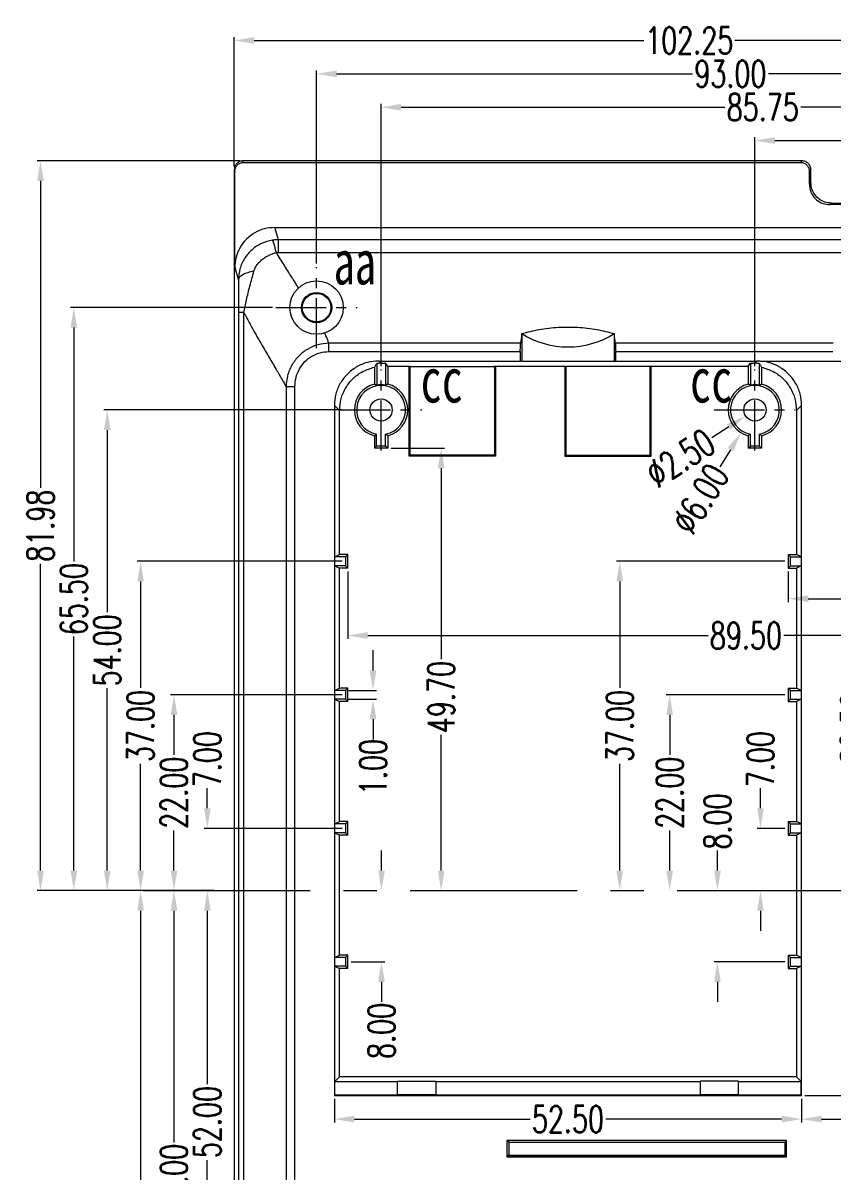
# Model space of a CAD drawing. Header units: millimetres. Extents: x 8061 to 9633, y -505 to -163.
# Drawn here: x 8505.2 to 8596.1, y -356.9 to -227.9 of the extents above; entities that cross this region are included whole.
import ezdxf

# ---------------------------------------------------------------- set-up
doc = ezdxf.new("R2010")
doc.units = ezdxf.units.MM
doc.linetypes.add('CENTER', pattern=[0.6, 0.375, -0.075, 0.075, -0.075])
doc.layers.get('Defpoints').update_dxf_attribs({"linetype": 'CONTINUOUS'})
doc.layers.add('dim', color=82, linetype='CONTINUOUS', lineweight=9)
doc.layers.add('part', color=7, linetype='CONTINUOUS', lineweight=20)
doc.styles.get("Standard").update_dxf_attribs({"font": 'romans.shx', "width": 0.7})
doc.styles.add('宋体', font='SimSun.ttf', dxfattribs={"width": 0.7})
doc.dimstyles.new('03', dxfattribs={"dimscale": 0.75, "dimtxt": 4, "dimasz": 3, "dimexe": 0.5, "dimexo": 0.5, "dimgap": 0.09, "dimtad": 0, "dimzin": 0, "dimdsep": 46, "dimtxsty": 'Standard', "dimcen": 0, "dimclrd": 256, "dimclre": 256, "dimclrt": 6, "dimazin": 2, "dimtp": 0.01, "dimtm": 0.01, "dimtfac": 1, "dimtofl": 0, "dimtmove": 0, "dimatfit": 0, "dimfxl": 1, "dimtolj": 1, "dimtzin": 0, "dimlwd": -1, "dimlwe": -1, "dimarcsym": 0})

# ---------------------------------------------------------------- blocks, each defined once
blk = doc.blocks.new('*D237')
at = {"layer": 'Defpoints', "color": 0}
for p in [(41348.12, -12907.68), (41391.87, -12911.43), (41348.12, -12933.38)]:
    blk.add_point(p, dxfattribs=at)
at = {"layer": 'dim'}
for p, q in [((41348.12, -12933), (41348.12, -12907.3)), ((41350.37, -12907.68), (41365.73, -12907.68)), ((41389.62, -12907.68), (41374.27, -12907.68)), ((41391.87, -12911.05), (41391.87, -12907.3))]:
    blk.add_line(p, q, dxfattribs=at)
for points in [[(41350.37, -12907.3), (41350.37, -12908.05), (41348.12, -12907.68)], [(41389.62, -12907.3), (41389.62, -12908.05), (41391.87, -12907.68)]]:
    blk.add_solid(points, dxfattribs=at)
at = {"layer": 'dim', "color": 6, "insert": (41370, -12907.68), "char_height": 3, "attachment_point": 5}
blk.add_mtext('\\A1;43.75', dxfattribs=at)
blk = doc.blocks.new('*D238')
at = {"layer": 'Defpoints', "color": 0}
for p in [(41306.12, -12903.93), (41391.87, -12911.43), (41306.12, -12933.38)]:
    blk.add_point(p, dxfattribs=at)
at = {"layer": 'dim'}
for p, q in [((41306.12, -12933), (41306.12, -12903.55)), ((41308.37, -12903.93), (41344.73, -12903.93)), ((41389.62, -12903.93), (41353.27, -12903.93)), ((41391.87, -12911.05), (41391.87, -12903.55))]:
    blk.add_line(p, q, dxfattribs=at)
for points in [[(41308.37, -12903.55), (41308.37, -12904.3), (41306.12, -12903.93)], [(41389.62, -12903.55), (41389.62, -12904.3), (41391.87, -12903.93)]]:
    blk.add_solid(points, dxfattribs=at)
at = {"layer": 'dim', "color": 6, "insert": (41349, -12903.93), "char_height": 3, "attachment_point": 5}
blk.add_mtext('\\A1;85.75', dxfattribs=at)
blk = doc.blocks.new('*D239')
at = {"layer": 'Defpoints', "color": 0}
for p in [(41298.87, -12900.18), (41391.87, -12911.43), (41298.87, -12921.88)]:
    blk.add_point(p, dxfattribs=at)
at = {"layer": 'dim'}
for p, q in [((41298.87, -12921.5), (41298.87, -12899.8)), ((41301.12, -12900.18), (41341.11, -12900.18)), ((41389.62, -12900.18), (41349.64, -12900.18)), ((41391.87, -12911.05), (41391.87, -12899.8))]:
    blk.add_line(p, q, dxfattribs=at)
for points in [[(41301.12, -12899.8), (41301.12, -12900.55), (41298.87, -12900.18)], [(41389.62, -12899.8), (41389.62, -12900.55), (41391.87, -12900.18)]]:
    blk.add_solid(points, dxfattribs=at)
at = {"layer": 'dim', "color": 6, "insert": (41345.37, -12900.18), "char_height": 3, "attachment_point": 5}
blk.add_mtext('\\A1;93.00', dxfattribs=at)
blk = doc.blocks.new('*D240')
at = {"layer": 'Defpoints', "color": 0}
for p in [(41289.62, -12896.43), (41289.62, -12910.95), (41391.87, -12911.43)]:
    blk.add_point(p, dxfattribs=at)
at = {"layer": 'dim'}
for p, q in [((41289.62, -12910.58), (41289.62, -12896.05)), ((41291.87, -12896.43), (41335.63, -12896.43)), ((41389.62, -12896.43), (41345.87, -12896.43)), ((41391.87, -12911.05), (41391.87, -12896.05))]:
    blk.add_line(p, q, dxfattribs=at)
for points in [[(41291.87, -12896.05), (41291.87, -12896.8), (41289.62, -12896.43)], [(41389.62, -12896.05), (41389.62, -12896.8), (41391.87, -12896.43)]]:
    blk.add_solid(points, dxfattribs=at)
at = {"layer": 'dim', "color": 6, "insert": (41340.75, -12896.43), "char_height": 3, "attachment_point": 5}
blk.add_mtext('\\A1;102.25', dxfattribs=at)
blk = doc.blocks.new('*D245')
at = {"layer": 'Defpoints', "color": 0}
for p in [(41286.6, -12984.94), (41302.11, -12984.94), (41287.74, -12991.94)]:
    blk.add_point(p, dxfattribs=at)
at = {"layer": 'dim'}
for p, q in [((41286.6, -12982.69), (41286.6, -12980.44)), ((41301.74, -12984.94), (41286.23, -12984.94)), ((41287.37, -12991.94), (41286.23, -12991.94)), ((41286.6, -12994.19), (41286.6, -12996.44))]:
    blk.add_line(p, q, dxfattribs=at)
for points in [[(41286.23, -12982.69), (41286.98, -12982.69), (41286.6, -12984.94)], [(41286.23, -12994.19), (41286.98, -12994.19), (41286.6, -12991.94)]]:
    blk.add_solid(points, dxfattribs=at)
at = {"layer": 'dim', "color": 6, "insert": (41286.6, -12977.17), "char_height": 3, "attachment_point": 5, "rotation": 90}
blk.add_mtext('\\A1;7.00', dxfattribs=at)
blk = doc.blocks.new('*D246')
at = {"layer": 'Defpoints', "color": 0}
for p in [(41282.85, -12969.94), (41302.11, -12969.94), (41287.74, -12991.94)]:
    blk.add_point(p, dxfattribs=at)
at = {"layer": 'dim'}
for p, q in [((41301.74, -12969.94), (41282.48, -12969.94)), ((41282.85, -12972.19), (41282.85, -12976.67)), ((41282.85, -12989.69), (41282.85, -12985.2)), ((41287.37, -12991.94), (41282.48, -12991.94))]:
    blk.add_line(p, q, dxfattribs=at)
for points in [[(41282.48, -12972.19), (41283.23, -12972.19), (41282.85, -12969.94)], [(41282.48, -12989.69), (41283.23, -12989.69), (41282.85, -12991.94)]]:
    blk.add_solid(points, dxfattribs=at)
at = {"layer": 'dim', "color": 6, "insert": (41282.85, -12980.94), "char_height": 3, "attachment_point": 5, "rotation": 90}
blk.add_mtext('\\A1;22.00', dxfattribs=at)
blk = doc.blocks.new('*D247')
at = {"layer": 'Defpoints', "color": 0}
for p in [(41279.1, -12954.94), (41302.11, -12954.94), (41287.74, -12991.94)]:
    blk.add_point(p, dxfattribs=at)
at = {"layer": 'dim'}
for p, q in [((41301.74, -12954.94), (41278.73, -12954.94)), ((41279.1, -12957.19), (41279.1, -12969.17)), ((41279.1, -12989.69), (41279.1, -12977.7)), ((41287.37, -12991.94), (41278.73, -12991.94))]:
    blk.add_line(p, q, dxfattribs=at)
for points in [[(41278.73, -12957.19), (41279.48, -12957.19), (41279.1, -12954.94)], [(41278.73, -12989.69), (41279.48, -12989.69), (41279.1, -12991.94)]]:
    blk.add_solid(points, dxfattribs=at)
at = {"layer": 'dim', "color": 6, "insert": (41279.1, -12973.44), "char_height": 3, "attachment_point": 5, "rotation": 90}
blk.add_mtext('\\A1;37.00', dxfattribs=at)
blk = doc.blocks.new('*D248')
at = {"layer": 'Defpoints', "color": 0}
for p in [(41275.35, -12937.94), (41302.11, -12937.94), (41287.74, -12991.94)]:
    blk.add_point(p, dxfattribs=at)
at = {"layer": 'dim'}
for p, q in [((41301.74, -12937.94), (41274.98, -12937.94)), ((41275.35, -12940.19), (41275.35, -12960.67)), ((41275.35, -12989.69), (41275.35, -12969.2)), ((41287.37, -12991.94), (41274.98, -12991.94))]:
    blk.add_line(p, q, dxfattribs=at)
for points in [[(41274.98, -12940.19), (41275.73, -12940.19), (41275.35, -12937.94)], [(41274.98, -12989.69), (41275.73, -12989.69), (41275.35, -12991.94)]]:
    blk.add_solid(points, dxfattribs=at)
at = {"layer": 'dim', "color": 6, "insert": (41275.35, -12964.94), "char_height": 3, "attachment_point": 5, "rotation": 90}
blk.add_mtext('\\A1;54.00', dxfattribs=at)
blk = doc.blocks.new('*D249')
at = {"layer": 'Defpoints', "color": 0}
for p in [(41271.6, -12926.44), (41294.31, -12926.44), (41287.74, -12991.94)]:
    blk.add_point(p, dxfattribs=at)
at = {"layer": 'dim'}
for p, q in [((41293.94, -12926.44), (41271.23, -12926.44)), ((41271.6, -12928.69), (41271.6, -12954.97)), ((41271.6, -12989.69), (41271.6, -12963.4)), ((41287.37, -12991.94), (41271.23, -12991.94))]:
    blk.add_line(p, q, dxfattribs=at)
for points in [[(41271.23, -12928.69), (41271.98, -12928.69), (41271.6, -12926.44)], [(41271.23, -12989.69), (41271.98, -12989.69), (41271.6, -12991.94)]]:
    blk.add_solid(points, dxfattribs=at)
at = {"layer": 'dim', "color": 6, "insert": (41271.6, -12959.19), "char_height": 3, "attachment_point": 5, "rotation": 90}
blk.add_mtext('\\A1;65.50', dxfattribs=at)
blk = doc.blocks.new('*D250')
at = {"layer": 'Defpoints', "color": 0}
for p in [(41267.85, -12909.95), (41290.62, -12909.95), (41287.74, -12991.94)]:
    blk.add_point(p, dxfattribs=at)
at = {"layer": 'dim'}
for p, q in [((41290.25, -12909.95), (41267.48, -12909.95)), ((41267.85, -12912.2), (41267.85, -12946.68)), ((41267.85, -12989.69), (41267.85, -12955.21)), ((41287.37, -12991.94), (41267.48, -12991.94))]:
    blk.add_line(p, q, dxfattribs=at)
for points in [[(41267.48, -12912.2), (41268.23, -12912.2), (41267.85, -12909.95)], [(41267.48, -12989.69), (41268.23, -12989.69), (41267.85, -12991.94)]]:
    blk.add_solid(points, dxfattribs=at)
at = {"layer": 'dim', "color": 6, "insert": (41267.85, -12950.94), "char_height": 3, "attachment_point": 5, "rotation": 90}
blk.add_mtext('\\A1;81.98', dxfattribs=at)
blk = doc.blocks.new('*D251')
at = {"layer": 'Defpoints', "color": 0}
for p in [(41306.17, -12991.94), (41302.37, -12999.94), (41306.17, -12999.94)]:
    blk.add_point(p, dxfattribs=at)
at = {"layer": 'dim'}
for p, q in [((41306.17, -12989.69), (41306.17, -12987.44)), ((41302.75, -12999.94), (41306.54, -12999.94)), ((41306.17, -13002.19), (41306.17, -13004.44))]:
    blk.add_line(p, q, dxfattribs=at)
for points in [[(41305.79, -12989.69), (41306.54, -12989.69), (41306.17, -12991.94)], [(41305.79, -13002.19), (41306.54, -13002.19), (41306.17, -12999.94)]]:
    blk.add_solid(points, dxfattribs=at)
at = {"layer": 'dim', "color": 6, "insert": (41306.17, -13007.7), "char_height": 3, "attachment_point": 5, "rotation": 90}
blk.add_mtext('\\A1;8.00', dxfattribs=at)
blk = doc.blocks.new('*D252')
at = {"layer": 'Defpoints', "color": 0}
for p in [(41286.6, -12991.94), (41286.6, -13043.94), (41306, -13043.94)]:
    blk.add_point(p, dxfattribs=at)
at = {"layer": 'dim'}
for p, q in [((41286.6, -12994.19), (41286.6, -13013.67)), ((41286.6, -13041.69), (41286.6, -13022.2)), ((41305.62, -13043.94), (41286.23, -13043.94))]:
    blk.add_line(p, q, dxfattribs=at)
for points in [[(41286.23, -12994.19), (41286.98, -12994.19), (41286.6, -12991.94)], [(41286.23, -13041.69), (41286.98, -13041.69), (41286.6, -13043.94)]]:
    blk.add_solid(points, dxfattribs=at)
at = {"layer": 'dim', "color": 6, "insert": (41286.6, -13017.94), "char_height": 3, "attachment_point": 5, "rotation": 90}
blk.add_mtext('\\A1;52.00', dxfattribs=at)
blk = doc.blocks.new('*D253')
at = {"layer": 'Defpoints', "color": 0}
for p in [(41286.6, -12991.94), (41282.85, -13056.94), (41294.31, -13056.94)]:
    blk.add_point(p, dxfattribs=at)
at = {"layer": 'dim'}
for p, q in [((41286.23, -12991.94), (41282.48, -12991.94)), ((41282.85, -12994.19), (41282.85, -13020.22)), ((41282.85, -13054.69), (41282.85, -13028.65)), ((41293.94, -13056.94), (41282.48, -13056.94))]:
    blk.add_line(p, q, dxfattribs=at)
for points in [[(41282.48, -12994.19), (41283.23, -12994.19), (41282.85, -12991.94)], [(41282.48, -13054.69), (41283.23, -13054.69), (41282.85, -13056.94)]]:
    blk.add_solid(points, dxfattribs=at)
at = {"layer": 'dim', "color": 6, "insert": (41282.85, -13024.44), "char_height": 3, "attachment_point": 5, "rotation": 90}
blk.add_mtext('\\A1;65.00', dxfattribs=at)
blk = doc.blocks.new('*D254')
at = {"layer": 'Defpoints', "color": 0}
for p in [(41286.6, -12991.94), (41279.1, -13069.19), (41391.87, -13069.19)]:
    blk.add_point(p, dxfattribs=at)
at = {"layer": 'dim'}
for p, q in [((41286.23, -12991.94), (41278.73, -12991.94)), ((41279.1, -12994.19), (41279.1, -13026.29)), ((41279.1, -13066.94), (41279.1, -13034.83)), ((41391.5, -13069.19), (41278.73, -13069.19))]:
    blk.add_line(p, q, dxfattribs=at)
for points in [[(41278.73, -12994.19), (41279.48, -12994.19), (41279.1, -12991.94)], [(41278.73, -13066.94), (41279.48, -13066.94), (41279.1, -13069.19)]]:
    blk.add_solid(points, dxfattribs=at)
at = {"layer": 'dim', "color": 6, "insert": (41279.1, -13030.56), "char_height": 3, "attachment_point": 5, "rotation": 90}
blk.add_mtext('\\A1;77.25', dxfattribs=at)
blk = doc.blocks.new('*D278')
at = {"layer": 'Defpoints', "color": 0}
for p in [(41351.87, -12955.7), (41391.87, -12959.15), (41391.87, -12961.23)]:
    blk.add_point(p, dxfattribs=at)
at = {"layer": 'dim'}
for p, q in [((41351.87, -12956.07), (41351.87, -12959.52)), ((41354.12, -12959.15), (41367.61, -12959.15)), ((41389.62, -12959.15), (41376.14, -12959.15)), ((41391.87, -12960.86), (41391.87, -12958.77))]:
    blk.add_line(p, q, dxfattribs=at)
for points in [[(41354.12, -12958.77), (41354.12, -12959.52), (41351.87, -12959.15)], [(41389.62, -12958.77), (41389.62, -12959.52), (41391.87, -12959.15)]]:
    blk.add_solid(points, dxfattribs=at)
at = {"layer": 'dim', "color": 6, "insert": (41371.87, -12959.15), "char_height": 3, "attachment_point": 5}
blk.add_mtext('\\A1;40.00', dxfattribs=at)
blk = doc.blocks.new('*D279')
at = {"layer": 'Defpoints', "color": 0}
for p in [(41302.37, -12955.7), (41391.87, -12963.28), (41391.87, -12963.28)]:
    blk.add_point(p, dxfattribs=at)
at = {"layer": 'dim'}
for p, q in [((41302.37, -12956.07), (41302.37, -12963.65)), ((41304.62, -12963.28), (41342.86, -12963.28)), ((41389.62, -12963.28), (41351.39, -12963.28))]:
    blk.add_line(p, q, dxfattribs=at)
for points in [[(41304.62, -12962.9), (41304.62, -12963.65), (41302.37, -12963.28)], [(41389.62, -12962.9), (41389.62, -12963.65), (41391.87, -12963.28)]]:
    blk.add_solid(points, dxfattribs=at)
at = {"layer": 'dim', "color": 6, "insert": (41347.12, -12963.28), "char_height": 3, "attachment_point": 5}
blk.add_mtext('\\A1;89.50', dxfattribs=at)
blk = doc.blocks.new('*D280')
at = {"layer": 'Defpoints', "color": 0}
for p in [(41302.11, -12969.44), (41301.96, -12970.44), (41305.22, -12970.44)]:
    blk.add_point(p, dxfattribs=at)
at = {"layer": 'dim'}
for p, q in [((41305.22, -12967.19), (41305.22, -12964.94)), ((41302.49, -12969.44), (41305.59, -12969.44)), ((41302.34, -12970.44), (41305.59, -12970.44)), ((41305.22, -12972.69), (41305.22, -12974.94))]:
    blk.add_line(p, q, dxfattribs=at)
for points in [[(41304.84, -12967.19), (41305.59, -12967.19), (41305.22, -12969.44)], [(41304.84, -12972.69), (41305.59, -12972.69), (41305.22, -12970.44)]]:
    blk.add_solid(points, dxfattribs=at)
at = {"layer": 'dim', "color": 6, "insert": (41305.22, -12978.05), "char_height": 3, "attachment_point": 5, "rotation": 90}
blk.add_mtext('\\A1;1.00', dxfattribs=at)
blk = doc.blocks.new('*D281')
at = {"layer": 'Defpoints', "color": 0}
for p in [(41351.87, -12984.94), (41348.75, -12991.94), (41348.75, -12991.94)]:
    blk.add_point(p, dxfattribs=at)
at = {"layer": 'dim'}
for p, q in [((41348.75, -12982.69), (41348.75, -12980.44)), ((41351.5, -12984.94), (41348.38, -12984.94)), ((41348.75, -12994.19), (41348.75, -12996.44))]:
    blk.add_line(p, q, dxfattribs=at)
for points in [[(41348.38, -12982.69), (41349.13, -12982.69), (41348.75, -12984.94)], [(41348.38, -12994.19), (41349.13, -12994.19), (41348.75, -12991.94)]]:
    blk.add_solid(points, dxfattribs=at)
at = {"layer": 'dim', "color": 6, "insert": (41348.75, -12977.17), "char_height": 3, "attachment_point": 5, "rotation": 90}
blk.add_mtext('\\A1;7.00', dxfattribs=at)
blk = doc.blocks.new('*D282')
at = {"layer": 'Defpoints', "color": 0}
for p in [(41343.92, -12991.94), (41343.92, -12991.94), (41351.87, -12999.94)]:
    blk.add_point(p, dxfattribs=at)
at = {"layer": 'dim'}
for p, q in [((41343.92, -12989.69), (41343.92, -12987.44)), ((41351.5, -12999.94), (41343.54, -12999.94)), ((41343.92, -13002.19), (41343.92, -13004.44))]:
    blk.add_line(p, q, dxfattribs=at)
for points in [[(41343.54, -12989.69), (41344.29, -12989.69), (41343.92, -12991.94)], [(41343.54, -13002.19), (41344.29, -13002.19), (41343.92, -12999.94)]]:
    blk.add_solid(points, dxfattribs=at)
at = {"layer": 'dim', "color": 6, "insert": (41343.92, -12984.17), "char_height": 3, "attachment_point": 5, "rotation": 90}
blk.add_mtext('\\A1;8.00', dxfattribs=at)
blk = doc.blocks.new('*D283')
at = {"layer": 'Defpoints', "color": 0}
for p in [(41351.87, -12969.94), (41338.55, -12991.94), (41338.55, -12991.94)]:
    blk.add_point(p, dxfattribs=at)
at = {"layer": 'dim'}
for p, q in [((41351.5, -12969.94), (41338.17, -12969.94)), ((41338.55, -12972.19), (41338.55, -12976.67)), ((41338.55, -12989.69), (41338.55, -12985.2))]:
    blk.add_line(p, q, dxfattribs=at)
for points in [[(41338.17, -12972.19), (41338.92, -12972.19), (41338.55, -12969.94)], [(41338.17, -12989.69), (41338.92, -12989.69), (41338.55, -12991.94)]]:
    blk.add_solid(points, dxfattribs=at)
at = {"layer": 'dim', "color": 6, "insert": (41338.55, -12980.94), "char_height": 3, "attachment_point": 5, "rotation": 90}
blk.add_mtext('\\A1;22.00', dxfattribs=at)
blk = doc.blocks.new('*D284')
at = {"layer": 'Defpoints', "color": 0}
for p in [(41351.87, -12954.94), (41332.94, -12991.94), (41332.94, -12991.94)]:
    blk.add_point(p, dxfattribs=at)
at = {"layer": 'dim'}
for p, q in [((41351.5, -12954.94), (41332.56, -12954.94)), ((41332.94, -12957.19), (41332.94, -12969.17)), ((41332.94, -12989.69), (41332.94, -12977.7))]:
    blk.add_line(p, q, dxfattribs=at)
for points in [[(41332.56, -12957.19), (41333.31, -12957.19), (41332.94, -12954.94)], [(41332.56, -12989.69), (41333.31, -12989.69), (41332.94, -12991.94)]]:
    blk.add_solid(points, dxfattribs=at)
at = {"layer": 'dim', "color": 6, "insert": (41332.94, -12973.44), "char_height": 3, "attachment_point": 5, "rotation": 90}
blk.add_mtext('\\A1;37.00', dxfattribs=at)
blk = doc.blocks.new('*D285')
at = {"layer": 'Defpoints', "color": 0}
for p in [(41349.17, -12937.26), (41347.07, -12938.61)]:
    blk.add_point(p, dxfattribs=at)
at = {"layer": 'dim'}
blk.add_line((41345.18, -12939.84), (41343.29, -12941.06), dxfattribs=at)
blk.add_solid([(41344.98, -12939.52), (41345.39, -12940.15), (41347.07, -12938.61)], dxfattribs=at)
at = {"layer": 'dim', "color": 6, "insert": (41339.75, -12943.35), "char_height": 3, "attachment_point": 5, "rotation": 32.8751}
blk.add_mtext('\\A1;∅2.50', dxfattribs=at)
blk = doc.blocks.new('*D286')
at = {"layer": 'Defpoints', "color": 0}
for p in [(41349.7, -12935.38), (41346.55, -12940.49)]:
    blk.add_point(p, dxfattribs=at)
at = {"layer": 'dim'}
blk.add_line((41345.37, -12942.41), (41344.19, -12944.32), dxfattribs=at)
blk.add_solid([(41345.05, -12942.21), (41345.69, -12942.6), (41346.55, -12940.49)], dxfattribs=at)
at = {"layer": 'dim', "color": 6, "insert": (41341.98, -12947.91), "char_height": 3, "attachment_point": 5, "rotation": 58.3852}
blk.add_mtext('\\A1;∅6.00', dxfattribs=at)
blk = doc.blocks.new('*D287')
at = {"layer": 'Defpoints', "color": 0}
for p in [(41306.87, -12942.24), (41312.88, -12991.94), (41312.88, -12991.94)]:
    blk.add_point(p, dxfattribs=at)
at = {"layer": 'dim'}
for p, q in [((41307.25, -12942.24), (41313.25, -12942.24)), ((41312.88, -12944.49), (41312.88, -12965.92)), ((41312.88, -12989.69), (41312.88, -12974.45))]:
    blk.add_line(p, q, dxfattribs=at)
for points in [[(41312.5, -12944.49), (41313.25, -12944.49), (41312.88, -12942.24)], [(41312.5, -12989.69), (41313.25, -12989.69), (41312.88, -12991.94)]]:
    blk.add_solid(points, dxfattribs=at)
at = {"layer": 'dim', "color": 6, "insert": (41312.88, -12970.19), "char_height": 3, "attachment_point": 5, "rotation": 90}
blk.add_mtext('\\A1;49.70', dxfattribs=at)
blk = doc.blocks.new('*D294')
at = {"layer": 'Defpoints', "color": 0}
for p in [(41348.37, -12932.44), (41359.29, -12932.44), (41353.37, -13014.94)]:
    blk.add_point(p, dxfattribs=at)
at = {"layer": 'dim'}
for p, q in [((41348.75, -12932.44), (41359.66, -12932.44)), ((41359.29, -12934.69), (41359.29, -12969.42)), ((41359.29, -13012.69), (41359.29, -12977.95)), ((41353.75, -13014.94), (41359.66, -13014.94))]:
    blk.add_line(p, q, dxfattribs=at)
for points in [[(41358.91, -12934.69), (41359.66, -12934.69), (41359.29, -12932.44)], [(41358.91, -13012.69), (41359.66, -13012.69), (41359.29, -13014.94)]]:
    blk.add_solid(points, dxfattribs=at)
at = {"layer": 'dim', "color": 6, "insert": (41359.29, -12973.69), "char_height": 3, "attachment_point": 5, "rotation": 90}
blk.add_mtext('\\A1;82.50', dxfattribs=at)
blk = doc.blocks.new('*D295')
at = {"layer": 'Defpoints', "color": 0}
for p in [(41300.87, -13014.94), (41353.37, -13014.94), (41300.87, -13017.61)]:
    blk.add_point(p, dxfattribs=at)
at = {"layer": 'dim'}
for p, q in [((41300.87, -13015.31), (41300.87, -13017.98)), ((41353.37, -13015.31), (41353.37, -13017.98)), ((41303.12, -13017.61), (41322.86, -13017.61)), ((41351.12, -13017.61), (41331.39, -13017.61))]:
    blk.add_line(p, q, dxfattribs=at)
for points in [[(41303.12, -13017.23), (41303.12, -13017.98), (41300.87, -13017.61)], [(41351.12, -13017.23), (41351.12, -13017.98), (41353.37, -13017.61)]]:
    blk.add_solid(points, dxfattribs=at)
at = {"layer": 'dim', "color": 6, "insert": (41327.12, -13017.61), "char_height": 3, "attachment_point": 5}
blk.add_mtext('\\A1;52.50', dxfattribs=at)
blk = doc.blocks.new('*D296')
at = {"layer": 'Defpoints', "color": 0}
for p in [(41391.87, -13014.96), (41353.37, -13017.61), (41391.87, -13017.61)]:
    blk.add_point(p, dxfattribs=at)
at = {"layer": 'dim'}
for p, q in [((41391.87, -13015.33), (41391.87, -13017.98)), ((41355.62, -13017.61), (41374.96, -13017.61)), ((41389.62, -13017.61), (41383.5, -13017.61))]:
    blk.add_line(p, q, dxfattribs=at)
for points in [[(41355.62, -13017.23), (41355.62, -13017.98), (41353.37, -13017.61)], [(41389.62, -13017.23), (41389.62, -13017.98), (41391.87, -13017.61)]]:
    blk.add_solid(points, dxfattribs=at)
at = {"layer": 'dim', "color": 6, "insert": (41379.23, -13017.61), "char_height": 3, "attachment_point": 5}
blk.add_mtext('\\A1;38.50', dxfattribs=at)

msp = doc.modelspace()

# ---------------------------------------------------------------- linework, layer by layer
at = {"layer": 'part', "color": 7, "linetype": 'Continuous'}
for p, q in [((8529.974, -243.612), (8529.922, -243.437)), ((8592.721, -243.437), (8529.922, -243.437)), ((8529.974, -243.612), (8592.546, -243.612)), ((8592.721, -243.437), (8592.546, -243.612)), ((8528.924, -244.438), (8528.924, -398.875)), ((8528.924, -244.438), (8528.976, -244.613)), ((8528.976, -255.427), (8528.976, -244.613)), ((8593.543, -244.608), (8593.718, -244.433)), ((8593.543, -246.058), (8593.543, -244.608)), ((8593.718, -245.883), (8593.718, -244.433)), ((8593.718, -245.883), (8593.543, -246.058)), ((8595.834, -248.349), (8596.009, -248.174)), ((8623.749, -248.349), (8595.834, -248.349)), ((8596.009, -248.174), (8623.854, -248.174)), ((8533.878, -252.291), (8533.467, -250.92)), ((8533.467, -250.92), (8623.749, -250.92)), ((8533.878, -253.717), (8533.878, -252.291)), ((8622.928, -252.291), (8533.878, -252.291)), ((8533.878, -253.717), (8622.808, -253.717)), ((8528.976, -255.427), (8529.394, -256.823)), ((8529.418, -260.482), (8529.418, -390.316)), ((8530.002, -260.482), (8529.418, -260.482)), ((8530.002, -390.316), (8530.002, -260.482)), ((8561.224, -262.84), (8561.224, -265.973)), ((8571.624, -262.84), (8571.624, -265.973)), ((8539.549, -264.858), (8539.549, -263.929)), ((8561.099, -263.929), (8539.549, -263.929)), ((8596.207, -263.929), (8571.748, -263.929)), ((8539.541, -264.858), (8561.066, -264.858)), ((8561.066, -264.858), (8561.066, -265.92)), ((8571.781, -265.92), (8571.781, -264.858)), ((8571.781, -264.858), (8596.174, -264.858)), ((8544.674, -266.613), (8544.674, -268.515)), ((8544.928, -266.204), (8544.928, -268.623)), ((8545.431, -266.179), (8545.173, -265.92)), ((8545.173, -265.92), (8561.066, -265.92)), ((8545.431, -266.179), (8545.92, -266.179)), ((8545.92, -266.179), (8545.92, -268.623)), ((8546.174, -266.496), (8545.92, -266.179)), ((8546.174, -266.496), (8546.174, -268.515)), ((8546.174, -266.496), (8548.569, -266.496)), ((8548.569, -276.601), (8548.569, -266.496)), ((8548.569, -266.496), (8548.674, -266.531)), ((8548.674, -276.496), (8548.674, -266.531)), ((8548.674, -266.531), (8558.174, -266.531)), ((8558.278, -266.496), (8558.174, -266.531)), ((8558.174, -266.531), (8558.174, -276.496)), ((8558.278, -266.496), (8558.278, -276.601)), ((8558.278, -266.496), (8566.069, -266.496)), ((8561.224, -265.973), (8561.066, -265.92)), ((8571.624, -265.973), (8561.224, -265.973)), ((8566.069, -266.496), (8566.069, -276.601)), ((8566.069, -266.496), (8566.174, -266.531)), ((8566.174, -266.531), (8566.174, -276.496)), ((8575.674, -266.531), (8566.174, -266.531)), ((8571.624, -265.973), (8571.781, -265.92)), ((8571.781, -265.92), (8587.674, -265.92)), ((8575.778, -266.496), (8575.674, -266.531)), ((8575.674, -276.496), (8575.674, -266.531)), ((8575.778, -276.601), (8575.778, -266.496)), ((8575.778, -266.496), (8586.674, -266.496)), ((8586.674, -266.496), (8586.928, -266.179)), ((8586.674, -266.496), (8586.674, -268.515)), ((8586.928, -266.179), (8586.928, -268.623)), ((8586.928, -266.179), (8587.416, -266.179)), ((8587.674, -265.92), (8587.416, -266.179)), ((8587.92, -266.204), (8587.92, -268.623)), ((8588.174, -266.613), (8588.174, -268.515)), ((8534.743, -268.833), (8534.743, -382.009)), ((8535.73, -268.833), (8534.743, -268.833)), ((8535.73, -382.012), (8535.73, -268.829)), ((8540.174, -270.919), (8540.174, -348.42)), ((8540.174, -270.919), (8540.75, -271.495)), ((8540.75, -287.658), (8540.75, -271.495)), ((8592.098, -271.495), (8592.674, -270.919)), ((8592.098, -271.495), (8592.098, -287.658)), ((8592.674, -348.42), (8592.674, -270.919)), ((8544.674, -274.325), (8544.674, -275.72)), ((8544.92, -275.474), (8544.92, -274.128)), ((8545.928, -275.474), (8545.928, -274.128)), ((8546.174, -274.325), (8546.174, -275.72)), ((8586.674, -274.325), (8586.674, -275.72)), ((8586.92, -275.474), (8586.92, -274.128)), ((8587.928, -275.474), (8587.928, -274.128)), ((8588.174, -274.325), (8588.174, -275.72)), ((8544.674, -275.72), (8544.92, -275.474)), ((8546.174, -275.72), (8544.674, -275.72)), ((8545.928, -275.474), (8544.92, -275.474)), ((8546.174, -275.72), (8545.928, -275.474)), ((8586.674, -275.72), (8586.92, -275.474)), ((8588.174, -275.72), (8586.674, -275.72)), ((8587.928, -275.474), (8586.92, -275.474)), ((8588.174, -275.72), (8587.928, -275.474)), ((8548.569, -276.601), (8548.674, -276.496)), ((8558.278, -276.601), (8548.569, -276.601)), ((8558.174, -276.496), (8548.674, -276.496)), ((8558.278, -276.601), (8558.174, -276.496)), ((8566.069, -276.601), (8566.174, -276.496)), ((8566.069, -276.601), (8575.778, -276.601)), ((8566.174, -276.496), (8575.674, -276.496)), ((8575.778, -276.601), (8575.674, -276.496)), ((8540.226, -287.92), (8540.75, -287.658)), ((8540.226, -288.92), (8540.226, -287.92)), ((8541.412, -287.92), (8540.226, -287.92)), ((8541.674, -287.658), (8540.75, -287.658)), ((8541.674, -287.658), (8541.412, -287.92)), ((8541.412, -287.92), (8541.412, -288.92)), ((8541.674, -289.182), (8541.674, -287.658)), ((8591.174, -287.658), (8591.174, -289.182)), ((8591.174, -287.658), (8591.435, -287.92)), ((8591.174, -287.658), (8592.098, -287.658)), ((8591.435, -288.92), (8591.435, -287.92)), ((8591.435, -287.92), (8592.621, -287.92)), ((8592.621, -287.92), (8592.098, -287.658)), ((8592.621, -287.92), (8592.621, -288.92)), ((8540.226, -288.92), (8540.75, -289.182)), ((8541.412, -288.92), (8540.226, -288.92)), ((8540.75, -302.658), (8540.75, -289.182)), ((8541.674, -289.182), (8540.75, -289.182)), ((8541.674, -289.182), (8541.412, -288.92)), ((8591.174, -289.182), (8591.435, -288.92)), ((8591.174, -289.182), (8592.098, -289.182)), ((8591.435, -288.92), (8592.621, -288.92)), ((8592.621, -288.92), (8592.098, -289.182)), ((8592.098, -289.182), (8592.098, -302.658)), ((8540.226, -302.92), (8540.75, -302.658)), ((8540.226, -303.92), (8540.226, -302.92)), ((8541.412, -302.92), (8540.226, -302.92)), ((8541.674, -302.658), (8540.75, -302.658)), ((8541.674, -302.658), (8541.412, -302.92)), ((8541.412, -302.92), (8541.412, -303.92)), ((8541.674, -304.182), (8541.674, -302.658)), ((8591.174, -302.658), (8591.174, -304.182)), ((8591.174, -302.658), (8591.435, -302.92)), ((8591.174, -302.658), (8592.098, -302.658)), ((8591.435, -303.92), (8591.435, -302.92)), ((8591.435, -302.92), (8592.621, -302.92)), ((8592.621, -302.92), (8592.098, -302.658)), ((8592.621, -302.92), (8592.621, -303.92)), ((8540.226, -303.92), (8540.75, -304.182)), ((8541.412, -303.92), (8540.226, -303.92)), ((8540.75, -317.658), (8540.75, -304.182)), ((8541.674, -304.182), (8540.75, -304.182)), ((8541.674, -304.182), (8541.412, -303.92)), ((8591.174, -304.182), (8591.435, -303.92)), ((8591.174, -304.182), (8592.098, -304.182)), ((8591.435, -303.92), (8592.621, -303.92)), ((8592.621, -303.92), (8592.098, -304.182)), ((8592.098, -304.182), (8592.098, -317.658)), ((8540.226, -317.92), (8540.75, -317.658)), ((8540.226, -318.92), (8540.226, -317.92)), ((8541.412, -317.92), (8540.226, -317.92)), ((8541.674, -317.658), (8540.75, -317.658)), ((8541.674, -317.658), (8541.412, -317.92)), ((8541.412, -317.92), (8541.412, -318.92)), ((8541.674, -319.182), (8541.674, -317.658)), ((8591.174, -317.658), (8591.174, -319.182)), ((8591.174, -317.658), (8591.435, -317.92)), ((8591.174, -317.658), (8592.098, -317.658)), ((8591.435, -318.92), (8591.435, -317.92)), ((8591.435, -317.92), (8592.621, -317.92)), ((8592.621, -317.92), (8592.098, -317.658)), ((8592.621, -317.92), (8592.621, -318.92)), ((8540.226, -318.92), (8540.75, -319.182)), ((8541.412, -318.92), (8540.226, -318.92)), ((8540.75, -332.658), (8540.75, -319.182)), ((8541.674, -319.182), (8540.75, -319.182)), ((8541.674, -319.182), (8541.412, -318.92)), ((8591.174, -319.182), (8591.435, -318.92)), ((8591.174, -319.182), (8592.098, -319.182)), ((8591.435, -318.92), (8592.621, -318.92)), ((8592.621, -318.92), (8592.098, -319.182)), ((8592.098, -319.182), (8592.098, -332.658)), ((8540.226, -332.92), (8540.75, -332.658)), ((8541.674, -332.658), (8540.75, -332.658)), ((8541.674, -332.658), (8541.412, -332.92)), ((8541.674, -334.182), (8541.674, -332.658)), ((8591.174, -332.658), (8591.174, -334.182)), ((8591.174, -332.658), (8591.435, -332.92)), ((8591.174, -332.658), (8592.098, -332.658)), ((8592.621, -332.92), (8592.098, -332.658)), ((8540.226, -333.92), (8540.226, -332.92)), ((8541.412, -332.92), (8540.226, -332.92)), ((8540.226, -333.92), (8540.75, -334.182)), ((8541.412, -333.92), (8540.226, -333.92)), ((8541.412, -332.92), (8541.412, -333.92)), ((8541.674, -334.182), (8541.412, -333.92)), ((8591.174, -334.182), (8591.435, -333.92)), ((8591.435, -333.92), (8591.435, -332.92)), ((8591.435, -332.92), (8592.621, -332.92)), ((8591.435, -333.92), (8592.621, -333.92)), ((8592.621, -333.92), (8592.098, -334.182)), ((8592.621, -332.92), (8592.621, -333.92)), ((8540.75, -346.344), (8540.75, -334.182)), ((8541.674, -334.182), (8540.75, -334.182)), ((8591.174, -334.182), (8592.098, -334.182)), ((8592.098, -334.182), (8592.098, -346.344)), ((8540.75, -346.344), (8540.226, -346.868)), ((8540.226, -348.368), (8540.226, -346.868)), ((8540.226, -346.868), (8547.274, -346.868)), ((8592.098, -346.344), (8540.75, -346.344)), ((8547.274, -346.833), (8551.574, -346.833)), ((8547.274, -348.373), (8547.274, -346.868)), ((8551.574, -346.868), (8551.574, -348.368)), ((8551.574, -346.868), (8581.274, -346.868)), ((8585.574, -346.833), (8581.274, -346.833)), ((8581.274, -346.868), (8581.274, -348.368)), ((8585.574, -348.373), (8585.574, -346.868)), ((8585.574, -346.868), (8592.621, -346.868)), ((8592.621, -346.868), (8592.098, -346.344)), ((8592.621, -348.368), (8592.621, -346.868)), ((8540.226, -348.368), (8540.174, -348.42)), ((8540.174, -348.42), (8592.674, -348.42)), ((8540.226, -348.368), (8592.621, -348.368)), ((8547.274, -348.333), (8551.574, -348.333)), ((8581.274, -348.333), (8585.574, -348.333)), ((8592.621, -348.368), (8592.674, -348.42)), ((8559.569, -353.477), (8559.569, -355.344)), ((8559.774, -353.681), (8559.569, -353.477)), ((8590.978, -353.477), (8559.569, -353.477)), ((8559.774, -353.681), (8559.774, -355.139)), ((8559.774, -353.681), (8590.774, -353.681)), ((8590.774, -353.681), (8590.978, -353.477)), ((8590.774, -353.681), (8590.774, -355.139)), ((8590.978, -355.344), (8590.978, -353.477)), ((8559.774, -355.139), (8559.569, -355.344)), ((8559.569, -355.344), (8590.978, -355.344)), ((8559.774, -355.202), (8559.742, -355.171)), ((8559.774, -355.139), (8590.774, -355.139)), ((8559.774, -355.202), (8590.774, -355.202)), ((8590.774, -355.139), (8590.978, -355.344)), ((8590.774, -355.202), (8590.805, -355.171))]:
    msp.add_line(p, q, dxfattribs=at)
at = {"layer": 'part', "color": 1, "linetype": 'CENTER', "ltscale": 15}
for p, q in [((8538.174, -264.481), (8538.174, -255.36)), ((8533.613, -259.92), (8542.734, -259.92)), ((8545.424, -275.981), (8545.424, -266.86)), ((8587.424, -275.981), (8587.424, -266.86)), ((8540.863, -271.42), (8549.984, -271.42)), ((8582.863, -271.42), (8591.984, -271.42))]:
    msp.add_line(p, q, dxfattribs=at)
at = {"layer": 'part', "color": 1, "linetype": 'CENTER', "ltscale": 50}
msp.add_line((8518.699, -325.42), (8743.649, -325.42), dxfattribs=at)
at = {"layer": 'part', "color": 7, "linetype": 'Continuous'}
for centre, radius in [((8538.174, -259.92), 3), ((8538.174, -259.92), 1.705), ((8538.174, -259.92), 1.6), ((8545.424, -271.42), 1.25), ((8587.424, -271.42), 1.25)]:
    msp.add_circle(centre, radius, dxfattribs=at)
for centre, radius, start, end in [((8566.424, -254.577), 9.763, 237.81837, 302.18163), ((8545.424, -271.42), 3, 104.47751, 255.52249), ((8545.424, -271.42), 2.754, 280.54324, 259.45676), ((8545.424, -271.42), 2.841, 79.94882, 100.05118), ((8545.424, -271.42), 3, 284.47751, 75.52249), ((8587.424, -271.42), 3, 104.47751, 255.52249), ((8587.424, -271.42), 2.754, 280.54324, 259.45676), ((8587.424, -271.42), 2.841, 79.94882, 100.05118), ((8587.424, -271.42), 3, 284.47751, 75.52249)]:
    msp.add_arc(centre, radius, start, end, dxfattribs=at)
for points in [[(8529.922, -243.437), (8529.54, -243.513), (8529.217, -243.729), (8529, -244.054), (8528.924, -244.438)], [(8528.976, -244.613), (8529.052, -244.229), (8529.269, -243.904), (8529.592, -243.687), (8529.974, -243.612)], [(8592.546, -243.612), (8592.929, -243.687), (8593.251, -243.903), (8593.467, -244.226), (8593.543, -244.608)], [(8593.718, -244.433), (8593.642, -244.051), (8593.426, -243.728), (8593.104, -243.512), (8592.721, -243.437)], [(8593.543, -246.058), (8593.655, -246.768), (8593.98, -247.406), (8594.485, -247.912), (8595.124, -248.237), (8595.834, -248.349)], [(8596.009, -248.174), (8595.299, -248.062), (8594.66, -247.737), (8594.155, -247.231), (8593.83, -246.593), (8593.718, -245.883)], [(8533.467, -250.92), (8532.306, -251.073), (8531.224, -251.522), (8530.294, -252.236), (8529.58, -253.169), (8529.13, -254.257), (8528.976, -255.427)], [(8533.215, -252.342), (8531.996, -252.711), (8530.922, -253.416), (8530.087, -254.399), (8529.567, -255.569), (8529.394, -256.823)], [(8533.878, -252.291), (8533.656, -252.297), (8533.435, -252.314), (8533.215, -252.342)], [(8533.657, -253.733), (8533.488, -253.034), (8533.336, -252.554), (8533.215, -252.342)], [(8531.131, -255.824), (8531.346, -255.333), (8531.698, -254.863), (8532.114, -254.48), (8532.528, -254.196), (8532.928, -253.987), (8533.306, -253.837), (8533.657, -253.733)], [(8533.657, -253.733), (8533.73, -253.724), (8533.804, -253.719), (8533.878, -253.717)], [(8536.149, -257.706), (8535.354, -256.455), (8534.522, -255.13), (8533.657, -253.733)], [(8531.131, -255.824), (8530.434, -255.997), (8529.884, -256.235), (8529.68, -256.372), (8529.529, -256.518), (8529.433, -256.669), (8529.394, -256.823)], [(8530.002, -260.482), (8530.295, -259.064), (8530.68, -257.5), (8531.131, -255.824)], [(8529.394, -256.823), (8529.407, -258.108), (8529.415, -259.327), (8529.418, -260.482)], [(8530.001, -260.483), (8530.697, -261.766), (8531.794, -263.714), (8532.786, -265.421)], [(8539.549, -263.929), (8539.427, -263.573), (8539.274, -263.189), (8539.092, -262.776)], [(8561.224, -262.84), (8561.183, -263.231), (8561.142, -263.594), (8561.099, -263.929)], [(8561.224, -262.84), (8563.19, -262.384), (8565.33, -262.136), (8567.518, -262.136), (8569.657, -262.384), (8571.624, -262.84)], [(8571.748, -263.929), (8571.706, -263.594), (8571.664, -263.231), (8571.624, -262.84)], [(8539.549, -263.929), (8538.339, -264.103), (8537.182, -264.588), (8536.174, -265.365), (8535.404, -266.387), (8534.918, -267.573), (8534.743, -268.833)], [(8561.066, -264.858), (8561.071, -264.472), (8561.082, -264.145), (8561.099, -263.929)], [(8571.748, -263.929), (8571.765, -264.145), (8571.777, -264.472), (8571.781, -264.858)], [(8532.787, -265.421), (8533.638, -266.871), (8534.291, -268), (8534.743, -268.833)], [(8535.73, -268.829), (8535.866, -267.78), (8536.257, -266.812), (8536.872, -265.992), (8537.666, -265.37), (8538.583, -264.986), (8539.541, -264.858)], [(8545.173, -265.92), (8543.879, -266.091), (8542.673, -266.59), (8541.638, -267.384), (8540.843, -268.42), (8540.344, -269.625), (8540.174, -270.919)], [(8540.75, -271.495), (8540.932, -270.158), (8541.465, -268.918), (8542.311, -267.866), (8543.407, -267.079), (8544.674, -266.613)], [(8544.928, -266.204), (8544.842, -266.334), (8544.758, -266.47), (8544.674, -266.613)], [(8545.432, -266.179), (8545.264, -266.181), (8545.096, -266.19), (8544.928, -266.204)], [(8587.92, -266.204), (8587.752, -266.19), (8587.584, -266.181), (8587.415, -266.179)], [(8592.674, -270.919), (8592.503, -269.625), (8592.004, -268.42), (8591.21, -267.384), (8590.174, -266.59), (8588.969, -266.091), (8587.674, -265.92)], [(8587.92, -266.204), (8588.005, -266.334), (8588.09, -266.47), (8588.174, -266.613)], [(8588.174, -266.613), (8589.441, -267.079), (8590.537, -267.866), (8591.382, -268.918), (8591.915, -270.158), (8592.098, -271.495)], [(8544.674, -268.515), (8544.759, -268.549), (8544.844, -268.585), (8544.928, -268.623)], [(8546.174, -268.515), (8546.089, -268.549), (8546.004, -268.585), (8545.92, -268.623)], [(8586.928, -268.623), (8586.844, -268.585), (8586.759, -268.549), (8586.674, -268.515)], [(8587.92, -268.623), (8588.004, -268.585), (8588.089, -268.549), (8588.174, -268.515)], [(8544.674, -274.325), (8544.756, -274.26), (8544.838, -274.195), (8544.92, -274.128)], [(8545.928, -274.128), (8546.009, -274.195), (8546.091, -274.26), (8546.174, -274.325)], [(8586.674, -274.325), (8586.756, -274.26), (8586.838, -274.195), (8586.92, -274.128)], [(8587.928, -274.128), (8588.009, -274.195), (8588.091, -274.26), (8588.174, -274.325)]]:
    msp.add_spline(points, degree=3, dxfattribs=at)

# ---------------------------------------------------------------- texts
at = {"layer": 'dim', "char_height": 5, "width": 9.18398, "attachment_point": 1, "style": '宋体'}
for s, insert in [('aa', (8540.086, -252.31)), ('cc', (8549.855, -265.578)), ('cc', (8580.124, -265.578))]:
    msp.add_mtext(s, dxfattribs=dict(at, insert=insert))

# ---------------------------------------------------------------- dimensions: what is measured, and where the dimension line sits
at = {"layer": 'dim'}
for base, p1, p2, picture, middle in [((8528.924, -229.911), (8631.174, -244.911), (8528.924, -244.438), '*D240', (8580.049, -229.911)), ((8538.174, -233.661), (8631.174, -244.911), (8538.174, -255.36), '*D239', (8584.674, -233.661)), ((8545.424, -237.411), (8631.174, -244.911), (8545.424, -266.86), '*D238', (8588.299, -237.411)), ((8587.424, -241.161), (8631.174, -244.911), (8587.424, -266.86), '*D237', (8609.299, -241.161)), ((8631.174, -296.761), (8541.674, -289.182), (8631.174, -296.761), '*D279', (8586.424, -296.761)), ((8540.174, -351.09), (8592.674, -348.42), (8540.174, -348.42), '*D295', (8566.424, -351.09))]:
    dim = msp.add_linear_dim(base=base, p1=p1, p2=p2, dimstyle='03', dxfattribs=at)
    dim.commit()
    dim.dimension.update_dxf_attribs({"geometry": picture, "text_midpoint": middle, "insert": (-32760.7, 12666.516)})
for base, p1, p2, picture, middle in [((8507.153, -243.437), (8527.043, -325.42), (8529.922, -243.437), '*D250', (8507.153, -284.428)), ((8510.903, -259.92), (8527.043, -325.42), (8533.613, -259.92), '*D249', (8510.903, -292.67)), ((8598.589, -265.92), (8592.674, -348.42), (8587.674, -265.92), '*D294', (8598.589, -307.17)), ((8514.653, -271.42), (8527.043, -325.42), (8541.412, -271.42), '*D248', (8514.653, -298.42)), ((8518.403, -288.42), (8527.043, -325.42), (8541.412, -288.42), '*D247', (8518.403, -306.92)), ((8572.235, -325.42), (8591.174, -288.42), (8572.235, -325.42), '*D284', (8572.235, -306.92)), ((8544.517, -303.92), (8541.412, -302.92), (8541.263, -303.92), '*D280', (8544.517, -311.538)), ((8522.153, -303.42), (8527.043, -325.42), (8541.412, -303.42), '*D246', (8522.153, -314.42)), ((8577.848, -325.42), (8591.174, -303.42), (8577.848, -325.42), '*D283', (8577.848, -314.42)), ((8525.903, -318.42), (8527.043, -325.42), (8541.412, -318.42), '*D245', (8525.903, -310.653)), ((8583.22, -325.42), (8591.174, -333.42), (8583.22, -325.42), '*D282', (8583.22, -317.653)), ((8518.403, -402.67), (8525.903, -325.42), (8631.174, -402.67), '*D254', (8518.403, -364.045)), ((8522.153, -390.42), (8525.903, -325.42), (8533.613, -390.42), '*D253', (8522.153, -357.92)), ((8525.903, -377.42), (8525.903, -325.42), (8545.298, -377.42), '*D252', (8525.903, -351.42))]:
    dim = msp.add_linear_dim(base=base, p1=p1, p2=p2, angle=90, dimstyle='03', dxfattribs=at)
    dim.commit()
    dim.dimension.update_dxf_attribs({"geometry": picture, "text_midpoint": middle, "insert": (-32760.7, 12666.516)})
for p1, p2, picture, middle in [((8588.996, -268.865), (8585.851, -273.975), '*D286', (8581.281, -281.399)), ((8588.473, -270.742), (8586.374, -272.099), '*D285', (8579.052, -276.831))]:
    dim = msp.add_diameter_dim_2p(p1=p1, p2=p2, dimstyle='03', dxfattribs=at)
    dim.commit()
    dim.dimension.update_dxf_attribs({"geometry": picture, "text_midpoint": middle, "insert": (-32760.7, 12666.516)})
for base, p1, p2, picture, middle in [((8552.176, -325.42), (8546.174, -275.72), (8552.176, -325.42), '*D287', (8552.176, -303.669)), ((8588.054, -325.42), (8591.174, -318.42), (8588.054, -325.42), '*D281', (8588.054, -310.653)), ((8545.469, -333.42), (8545.469, -325.42), (8541.674, -333.42), '*D251', (8545.469, -341.188))]:
    dim = msp.add_linear_dim(base=base, p1=p1, p2=p2, angle=90, dimstyle='03', dxfattribs=at)
    dim.commit()
    dim.dimension.update_dxf_attribs({"geometry": picture, "text_midpoint": middle, "dimtype": 128, "insert": (-32760.7, 12666.516)})
for base, p1, p2, picture, middle in [((8631.174, -292.632), (8591.174, -289.182), (8631.174, -294.716), '*D278', (8611.174, -292.632)), ((8631.174, -351.09), (8592.674, -351.09), (8631.174, -348.442), '*D296', (8618.531, -351.09))]:
    dim = msp.add_linear_dim(base=base, p1=p1, p2=p2, dimstyle='03', dxfattribs=at)
    dim.commit()
    dim.dimension.update_dxf_attribs({"geometry": picture, "text_midpoint": middle, "dimtype": 128, "insert": (-32760.7, 12666.516)})

doc.saveas('drawing.dxf')
